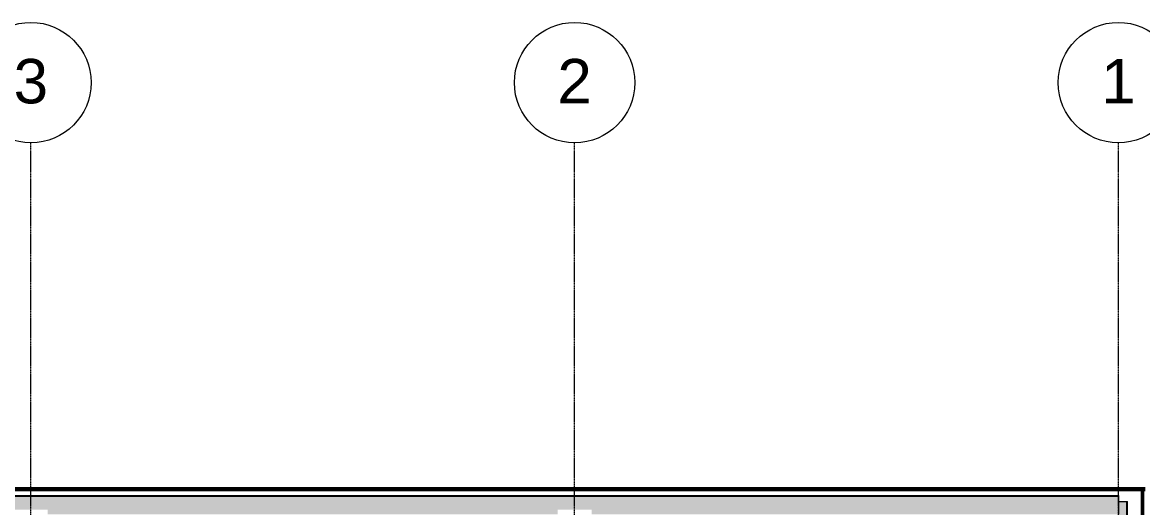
# Model space of a CAD drawing. Header units: inches. Extents: x -26493 to -15674, y -132 to 673.
# Drawn here: x -23379 to -22784, y 380 to 638 of the extents above; entities that cross this region are included whole.
import ezdxf

# ---------------------------------------------------------------- set-up
doc = ezdxf.new("R2010")
doc.units = ezdxf.units.IN
doc.header["$MEASUREMENT"] = 0
doc.linetypes.add('Grid Line 1_2_', pattern=[0.875, 0.5, -0.125, 0.125, -0.125])
for name, color, linetype, lineweight in [('A-ROOF', 132, 'Continuous', 13), ('A-WALL', 113, 'Continuous', 13), ('S-BEAM', 12, 'Continuous', 9), ('S-COLS', 52, 'Continuous', 9), ('S-GRID', 1, 'Continuous', 9), ('S-GRID-IDEN', 1, 'Continuous', 9)]:
    doc.layers.add(name, color=color, linetype=linetype, lineweight=lineweight)
doc.styles.add('Arial_1', font='arial.ttf', dxfattribs={"height": 23.60479})

# ---------------------------------------------------------------- blocks, each defined once
blk = doc.blocks.new('Girt_Z - 10_D-559340-Section 13')
at = {"layer": 'S-BEAM'}
for points in [[(-22806.36, 385.89), (-22796.39, 385.89), (-22796.39, 386.42), (-25965.89, 386.42), (-25965.89, 385.89), (-22839.61, 385.89)], [(-22839.61, 385.81), (-22796.39, 385.81), (-22796.39, 385.89), (-25965.89, 385.89), (-25965.89, 385.81), (-22906.11, 385.81)], [(-22822.99, 376.44), (-22796.39, 376.44), (-22796.39, 385.81), (-25965.89, 385.81), (-25965.89, 376.44), (-25695.39, 376.44), (-25695.39, 378.83), (-25677.39, 378.83), (-25677.39, 376.44), (-25406.39, 376.44), (-25406.39, 378.83), (-25388.39, 378.83), (-25388.39, 376.44), (-25117.39, 376.44), (-25117.39, 378.83), (-25099.39, 378.83), (-25099.39, 376.44), (-24828.39, 376.44), (-24828.39, 378.83), (-24810.39, 378.83), (-24810.39, 376.44), (-24539.39, 376.44), (-24539.39, 378.83), (-24521.39, 378.83), (-24521.39, 376.44), (-24250.39, 376.44), (-24250.39, 378.83), (-24232.39, 378.83), (-24232.39, 376.44), (-23961.39, 376.44), (-23961.39, 378.83), (-23943.39, 378.83), (-23943.39, 376.44), (-23672.39, 376.44), (-23672.39, 378.83), (-23654.39, 378.83), (-23654.39, 376.44), (-23383.39, 376.44), (-23383.39, 378.83), (-23365.39, 378.83), (-23365.39, 376.44), (-23094.39, 376.44), (-23094.39, 378.83), (-23076.39, 378.83), (-23076.39, 376.44), (-22839.61, 376.44)]]:
    blk.add_hatch(color=256, dxfattribs=at).paths.add_polyline_path(points, flags=0)
for p, q in [((-25965.89, 386.42), (-22796.39, 386.42)), ((-22796.39, 385.89), (-25965.89, 385.89)), ((-22796.39, 385.81), (-25965.89, 385.81)), ((-22796.39, 386.42), (-22796.39, 385.89)), ((-22796.39, 385.89), (-22796.39, 385.81)), ((-22796.39, 385.81), (-22796.39, 376.44))]:
    blk.add_line(p, q, dxfattribs=at)
blk = doc.blocks.new('Grid - Grid Head - Circle-14747-Section 13')
at = {"layer": 'S-GRID-IDEN'}
blk.add_circle((-22796.39, 605.76), 32, dxfattribs=at)

msp = doc.modelspace()

# ---------------------------------------------------------------- hatches: boundary and pattern name
at = {"layer": 'A-ROOF', "transparency": 33554611}
msp.add_hatch(color=256, dxfattribs=at).paths.add_polyline_path([(-25993.18, 389.53), (-22782.24, 389.53), (-22782.24, 390), (-25993.18, 390)], flags=0)
at = {"layer": 'A-WALL', "transparency": 33554611}
msp.add_hatch(color=256, dxfattribs=at).paths.add_polyline_path([(-22782.74, 228), (-22782.74, 389.53), (-22783.52, 389.53), (-22783.52, 228)], flags=0)
at = {"layer": 'S-COLS'}
for points in [[(-22792.81, 0), (-22792.65, 0), (-22792.65, 383.2), (-22796.39, 383.2), (-22796.39, 376.04), (-22800.13, 376.04), (-22800.13, 0)], [(-22792.65, 0), (-22791.96, 0), (-22792.01, 383.2), (-22792.65, 383.2), (-22792.65, 11.96)], [(-22791.52, 0), (-22791.52, 383.2), (-22791.96, 383.2), (-22791.96, 0)]]:
    msp.add_hatch(color=256, dxfattribs=at).paths.add_polyline_path(points, flags=0)

# ---------------------------------------------------------------- linework, layer by layer
at = {"layer": 'A-ROOF', "lineweight": 50}
for p, q in [((-22782.24, 390), (-25993.18, 390)), ((-25992.39, 389.53), (-22782.24, 389.53))]:
    msp.add_line(p, q, dxfattribs=at)
at = {"layer": 'A-WALL', "lineweight": 50}
msp.add_line((-22783.52, 389.53), (-22783.52, 228), dxfattribs=at)
at = {"layer": 'S-COLS'}
for p, q in [((-22796.39, 383.2), (-22792.65, 383.2)), ((-22792.65, 383.2), (-22791.96, 383.2)), ((-22791.96, 383.2), (-22791.52, 383.2)), ((-22791.96, 0), (-22791.96, 383.2)), ((-22791.52, 335.87), (-22791.52, 383.2))]:
    msp.add_line(p, q, dxfattribs=at)
at = {"layer": 'S-GRID', "linetype": 'Grid Line 1_2_'}
for p, q in [((-23374.39, -132), (-23374.39, 573.76)), ((-23085.39, -132), (-23085.39, 573.76)), ((-22796.39, -132), (-22796.39, 573.76))]:
    msp.add_line(p, q, dxfattribs=at)

# ---------------------------------------------------------------- block references
at = {"layer": 'S-BEAM'}
msp.add_blockref('Girt_Z - 10_D-559340-Section 13', (0, 0), dxfattribs=at)
at = {"layer": 'S-GRID-IDEN'}
for p in [(-578, 0), (-289, 0), (0, 0)]:
    msp.add_blockref('Grid - Grid Head - Circle-14747-Section 13', p, dxfattribs=at)

# ---------------------------------------------------------------- next in the draw order: texts
at = {"layer": 'S-GRID-IDEN', "char_height": 23.6, "width": 21.888, "attachment_point": 2, "line_spacing_factor": 0.938532, "style": 'Arial_1', "bg_fill": 3, "box_fill_scale": 1.25, "bg_fill_color": 0, "bg_fill_transparency": 0}
for s, insert in [('3', (-23374.4, 618.35)), ('2', (-23085.4, 618.35)), ('1', (-22796.4, 618.35))]:
    msp.add_mtext(s, dxfattribs=dict(at, insert=insert))

doc.saveas('drawing.dxf')
